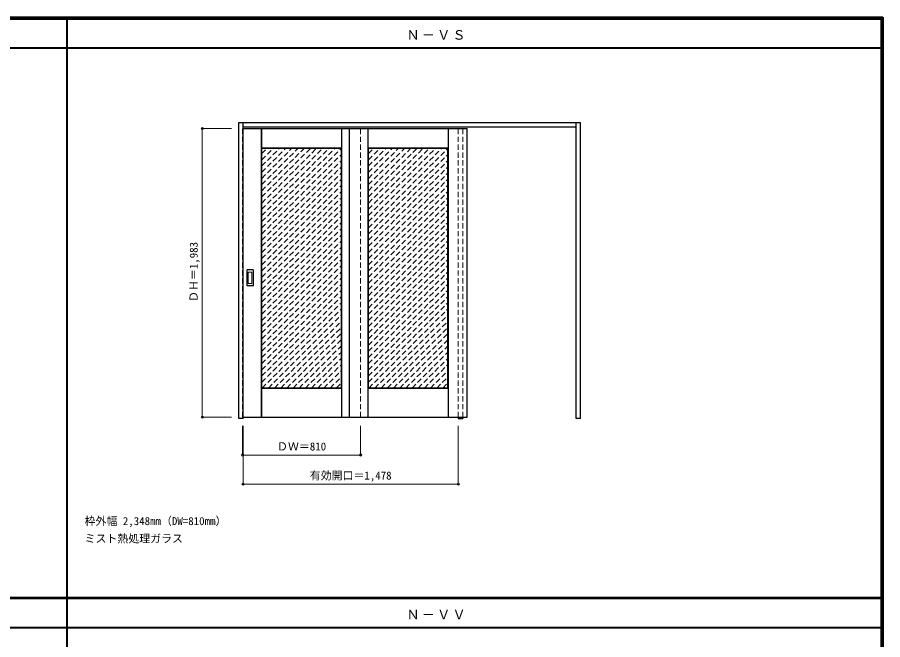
# Model space of a CAD drawing. Units: millimetres, scale not verified. Extents: x -6000 to 5700, y -4307 to 4175.
# Drawn here: x -242 to 5700, y -100 to 4175 of the extents above; entities that cross this region are included whole.
import ezdxf
from ezdxf.enums import TextEntityAlignment as Align

# ---------------------------------------------------------------- set-up
doc = ezdxf.new("R2010")
doc.units = ezdxf.units.MM
doc.header["$LTSCALE"] = 30
doc.header["$PDMODE"] = 32
doc.header["$PDSIZE"] = 15
doc.linetypes.add('DASHED1', pattern=[1.8, 1.2, -0.6])
for name, color, linetype, lineweight in [('0-2_扉', 4, 'DASHED1', 9), ('0-3_仕上げ', 7, 'Continuous', 18), ('0-4_枠', 3, 'Continuous', 25), ('0-6_引手', 7, 'Continuous', 18), ('0-B_寸法', 7, 'Continuous', 9), ('0-C_ハッチ', 4, 'DASHED1', 9), ('F-1_枠', 6, 'Continuous', 40)]:
    doc.layers.add(name, color=color, linetype=linetype, lineweight=lineweight)
doc.layers.add('0-A_文字', color=7, linetype='Continuous')
doc.styles.add('ＭＳ ゴシック', font='')
doc.styles.get('ＭＳ ゴシック').set_extended_font_data('MS Gothic')

msp = doc.modelspace()

# ---------------------------------------------------------------- linework, layer by layer
at = {"layer": '0-2_扉'}
for p, q in [((1305, 3411.5), (1308, 3411.5)), ((1305, 1428.5), (1305, 3411.5)), ((2115, 1428.5), (2115, 3411.5)), ((1308, 1428.5), (1305, 1428.5))]:
    msp.add_line(p, q, dxfattribs=at)
at = {"layer": '0-2_扉', "color": 3, "linetype": 'Continuous', "lineweight": 25}
for p, q in [((1308, 3411.5), (2847, 3411.5)), ((2037, 3411.5), (2037, 1428.5))]:
    msp.add_line(p, q, dxfattribs=at)
msp.add_lwpolyline([(1308, 1428.5), (2847, 1428.5), (2847, 3411.5)], dxfattribs=at)
at = {"layer": '0-3_仕上げ'}
for p, q in [((1433, 1428.5), (1433, 3411.5)), ((1434.5, 3276), (1434.5, 3411.5)), ((1436, 3277.5), (1436, 3411.5)), ((1984, 3277.5), (1984, 3411.5)), ((1985.5, 3276), (1985.5, 3411.5)), ((1987, 1428.5), (1987, 3411.5)), ((2165, 1428.5), (2165, 3411.5)), ((2166.5, 3276), (2166.5, 3411.5)), ((2168, 3277.5), (2168, 3411.5)), ((2716, 3277.5), (2716, 3411.5)), ((2717.5, 3276), (2717.5, 3411.5)), ((2719, 1428.5), (2719, 3411.5)), ((1436, 3277.5), (1434.5, 3276)), ((1437, 3273.5), (1434.5, 3276)), ((1984, 3277.5), (1436, 3277.5)), ((1985.5, 3276), (1983, 3273.5)), ((1984, 3277.5), (1985.5, 3276)), ((2168, 3277.5), (2166.5, 3276)), ((2169, 3273.5), (2166.5, 3276)), ((2716, 3277.5), (2168, 3277.5)), ((2717.5, 3276), (2715, 3273.5)), ((2716, 3277.5), (2717.5, 3276)), ((1434.5, 1428.5), (1434.5, 1626)), ((1436, 1428.5), (1436, 1624.5)), ((1983, 1628.5), (1985.5, 1626)), ((1984, 1624.5), (1985.5, 1626)), ((1985.5, 1428.5), (1985.5, 1626)), ((2166.5, 1428.5), (2166.5, 1626)), ((2168, 1428.5), (2168, 1624.5)), ((2715, 1628.5), (2717.5, 1626)), ((2716, 1624.5), (2717.5, 1626)), ((2717.5, 1428.5), (2717.5, 1626))]:
    msp.add_line(p, q, dxfattribs=at)
at = {"layer": '0-3_仕上げ', "color": 3, "lineweight": 25}
for p, q in [((1437, 1628.5), (1437, 3273.5)), ((1983, 3273.5), (1437, 3273.5)), ((1983, 1628.5), (1983, 3273.5)), ((2169, 1628.5), (2169, 3273.5)), ((2715, 3273.5), (2169, 3273.5)), ((2715, 1628.5), (2715, 3273.5)), ((1983, 1628.5), (1437, 1628.5)), ((2715, 1628.5), (2169, 1628.5))]:
    msp.add_line(p, q, dxfattribs=at)
at = {"layer": '0-3_仕上げ'}
for points in [[(1984, 1428.5), (1984, 1624.5), (1436, 1624.5), (1434.5, 1626), (1437, 1628.5)], [(2716, 1428.5), (2716, 1624.5), (2168, 1624.5), (2166.5, 1626), (2169, 1628.5)]]:
    msp.add_lwpolyline(points, dxfattribs=at)
at = {"layer": '0-4_枠'}
for p, q in [((1278, 3453), (3626, 3453)), ((1308, 1418), (1308, 3453)), ((3596, 1418), (3596, 3453)), ((3626, 1418), (3626, 3453)), ((1308, 3423), (3596, 3423)), ((2786, 1428.5), (2786, 1418)), ((2816, 1428.5), (2816, 1418)), ((2786, 1418), (2816, 1418)), ((3626, 1418), (3596, 1418))]:
    msp.add_line(p, q, dxfattribs=at)
at = {"layer": '0-4_枠', "color": 4, "linetype": 'DASHED1', "lineweight": 9}
for p, q in [((2786, 1428.5), (2786, 3423)), ((2816, 1428.5), (2816, 3423))]:
    msp.add_line(p, q, dxfattribs=at)
at = {"layer": '0-4_枠'}
msp.add_lwpolyline([(1308, 1418), (1278, 1418), (1278, 3453)], dxfattribs=at)
at = {"layer": '0-6_引手', "color": 3, "lineweight": 25}
for p, q in [((1335, 2332.5), (1335, 2439.5)), ((1375.5, 2441), (1336.5, 2441)), ((1377, 2439.5), (1377, 2332.5)), ((1375.5, 2331), (1336.5, 2331))]:
    msp.add_line(p, q, dxfattribs=at)
at = {"layer": '0-6_引手'}
for p, q in [((1343.5, 2348.5), (1343.5, 2423.5)), ((1367, 2425), (1345, 2425)), ((1368.5, 2423.5), (1368.5, 2348.5)), ((1367, 2347), (1345, 2347))]:
    msp.add_line(p, q, dxfattribs=at)
at = {"layer": '0-6_引手', "color": 3, "lineweight": 25}
for centre, start, end in [((1336.5, 2439.5), 90, 180), ((1375.5, 2439.5), 0, 90), ((1336.5, 2332.5), 180, 270), ((1375.5, 2332.5), 270, 0)]:
    msp.add_arc(centre, 1.5, start, end, dxfattribs=at)
at = {"layer": '0-6_引手'}
for centre, start, end in [((1345, 2423.5), 90, 180), ((1367, 2423.5), 0, 90), ((1345, 2348.5), 180, 270), ((1367, 2348.5), 270, 0)]:
    msp.add_arc(centre, 1.5, start, end, dxfattribs=at)
at = {"layer": '0-B_寸法', "color": 4}
for p, q in [((1028, 3411.5), (1028, 1428.5)), ((1028, 3411.5), (1228, 3411.5)), ((1028, 1428.5), (1228, 1428.5)), ((1305, 1168), (1305, 1368)), ((1308, 968), (1308, 1368)), ((2115, 1168), (2115, 1368)), ((2786, 968), (2786, 1368)), ((2115, 1168), (1305, 1168)), ((1308, 968), (2786, 968))]:
    msp.add_line(p, q, dxfattribs=at)
at = {"layer": '0-B_寸法'}
for p in [(1028, 3411.5), (1028, 1428.5), (1305, 1168), (2115, 1168), (1308, 968), (2786, 968)]:
    msp.add_point(p, dxfattribs=at)
at = {"layer": '0-C_ハッチ'}
for p, q in [((1437, 3238.56), (1471.94, 3273.5)), ((1437, 2729.44), (1981.06, 3273.5)), ((1437, 2771.87), (1938.63, 3273.5)), ((1437, 2814.29), (1896.2, 3273.5)), ((1437, 2856.72), (1853.78, 3273.5)), ((1437, 2899.15), (1811.35, 3273.5)), ((1437, 2941.57), (1768.93, 3273.5)), ((1437, 2984), (1726.5, 3273.5)), ((1437, 3026.43), (1684.07, 3273.5)), ((1437, 3068.85), (1641.65, 3273.5)), ((1437, 3111.28), (1599.22, 3273.5)), ((1437, 3153.71), (1556.79, 3273.5)), ((1437, 3196.13), (1514.37, 3273.5)), ((2169, 3238.56), (2203.94, 3273.5)), ((2169, 2729.44), (2713.06, 3273.5)), ((2169, 2771.87), (2670.63, 3273.5)), ((2169, 2814.29), (2628.2, 3273.5)), ((2169, 2856.72), (2585.78, 3273.5)), ((2169, 2899.15), (2543.35, 3273.5)), ((2169, 2941.57), (2500.93, 3273.5)), ((2169, 2984), (2458.5, 3273.5)), ((2169, 3026.43), (2416.07, 3273.5)), ((2169, 3068.85), (2373.65, 3273.5)), ((2169, 3111.28), (2331.22, 3273.5)), ((2169, 3153.71), (2288.79, 3273.5)), ((2169, 3196.13), (2246.37, 3273.5)), ((1437, 2687.02), (1983, 3233.02)), ((2169, 2687.02), (2715, 3233.02)), ((1437, 2644.59), (1983, 3190.59)), ((2169, 2644.59), (2715, 3190.59)), ((1437, 2602.16), (1983, 3148.16)), ((1437, 2559.74), (1983, 3105.74)), ((2169, 2602.16), (2715, 3148.16)), ((2169, 2559.74), (2715, 3105.74)), ((1437, 2517.31), (1983, 3063.31)), ((2169, 2517.31), (2715, 3063.31)), ((1437, 2474.88), (1983, 3020.88)), ((1437, 2432.46), (1983, 2978.46)), ((2169, 2474.88), (2715, 3020.88)), ((2169, 2432.46), (2715, 2978.46)), ((1437, 2390.03), (1983, 2936.03)), ((2169, 2390.03), (2715, 2936.03)), ((1437, 2347.6), (1983, 2893.6)), ((2169, 2347.6), (2715, 2893.6)), ((1437, 2305.18), (1983, 2851.18)), ((1437, 2262.75), (1983, 2808.75)), ((2169, 2305.18), (2715, 2851.18)), ((2169, 2262.75), (2715, 2808.75)), ((1437, 2220.33), (1983, 2766.33)), ((2169, 2220.33), (2715, 2766.33)), ((1437, 2177.9), (1983, 2723.9)), ((1437, 2135.47), (1983, 2681.47)), ((2169, 2177.9), (2715, 2723.9)), ((2169, 2135.47), (2715, 2681.47)), ((1437, 2093.05), (1983, 2639.05)), ((2169, 2093.05), (2715, 2639.05)), ((1437, 2050.62), (1983, 2596.62)), ((2169, 2050.62), (2715, 2596.62)), ((1437, 2008.19), (1983, 2554.19)), ((1437, 1965.77), (1983, 2511.77)), ((2169, 2008.19), (2715, 2554.19)), ((2169, 1965.77), (2715, 2511.77)), ((1437, 1923.34), (1983, 2469.34)), ((2169, 1923.34), (2715, 2469.34)), ((1437, 1880.91), (1983, 2426.91)), ((1437, 1838.49), (1983, 2384.49)), ((2169, 1880.91), (2715, 2426.91)), ((2169, 1838.49), (2715, 2384.49)), ((1437, 1796.06), (1983, 2342.06)), ((2169, 1796.06), (2715, 2342.06)), ((1437, 1753.63), (1983, 2299.63)), ((2169, 1753.63), (2715, 2299.63)), ((1437, 1711.21), (1983, 2257.21)), ((1437, 1668.78), (1983, 2214.78)), ((2169, 1711.21), (2715, 2257.21)), ((2169, 1668.78), (2715, 2214.78)), ((1439.14, 1628.5), (1983, 2172.36)), ((2171.14, 1628.5), (2715, 2172.36)), ((1481.57, 1628.5), (1983, 2129.93)), ((1524, 1628.5), (1983, 2087.5)), ((2213.57, 1628.5), (2715, 2129.93)), ((2256, 1628.5), (2715, 2087.5)), ((1566.42, 1628.5), (1983, 2045.08)), ((2298.42, 1628.5), (2715, 2045.08)), ((1608.85, 1628.5), (1983, 2002.65)), ((2340.85, 1628.5), (2715, 2002.65)), ((1651.28, 1628.5), (1983, 1960.22)), ((1693.7, 1628.5), (1983, 1917.8)), ((2383.28, 1628.5), (2715, 1960.22)), ((2425.7, 1628.5), (2715, 1917.8)), ((1736.13, 1628.5), (1983, 1875.37)), ((2468.13, 1628.5), (2715, 1875.37)), ((1778.56, 1628.5), (1983, 1832.94)), ((1820.98, 1628.5), (1983, 1790.52)), ((2510.56, 1628.5), (2715, 1832.94)), ((2552.98, 1628.5), (2715, 1790.52)), ((1863.41, 1628.5), (1983, 1748.09)), ((2595.41, 1628.5), (2715, 1748.09)), ((1905.83, 1628.5), (1983, 1705.67)), ((2637.83, 1628.5), (2715, 1705.67)), ((1948.26, 1628.5), (1983, 1663.24)), ((2680.26, 1628.5), (2715, 1663.24))]:
    msp.add_line(p, q, dxfattribs=at)
at = {"layer": 'F-1_枠'}
for p, q in [((-6000, 4175), (5700, 4175)), ((-6000, 4170), (5700, 4170)), ((-6000, 4165), (5700, 4165)), ((100, -3790), (100, 4175)), ((5690, 4175), (5690, -4205)), ((5695, 4175), (5695, -4205)), ((5700, 4175), (5700, -4205)), ((-6000, 3965), (5700, 3965)), ((-6000, 190.5), (5700, 190.5)), ((-6000, 187.5), (5700, 187.5)), ((-6000, 184.5), (5700, 184.5)), ((-6000, -15.5), (5700, -15.5))]:
    msp.add_line(p, q, dxfattribs=at)

# ---------------------------------------------------------------- texts
at = {"layer": '0-A_文字', "style": 'ＭＳ ゴシック'}
for s, p in [('枠外幅 2,348mm（DW=810mm）', (220, 670.5)), ('ミスト熱処理ガラス', (220, 550.5))]:
    msp.add_text(s, height=54.99, dxfattribs=at).set_placement(p, align=Align.BOTTOM_LEFT)
at = {"layer": '0-A_文字', "char_height": 65.98, "attachment_point": 7, "style": 'ＭＳ ゴシック'}
for s, insert in [('\\T1.17;Ｎ－ＶＳ', (2430, 4020)), ('\\T1.17;Ｎ－ＶＶ', (2430, 39.5))]:
    msp.add_mtext(s, dxfattribs=dict(at, insert=insert))
at = {"layer": '0-B_寸法', "style": 'ＭＳ ゴシック'}
msp.add_text('ＤＨ＝1,983', height=54.99, rotation=90, dxfattribs=at).set_placement((1013, 2219.75), align=Align.BOTTOM_LEFT)
for s, p in [('ＤＷ＝810', (1541.25, 1183)), ('有効開口＝1,478', (1765.75, 983))]:
    msp.add_text(s, height=54.99, dxfattribs=at).set_placement(p, align=Align.BOTTOM_LEFT)

doc.saveas('drawing.dxf')
